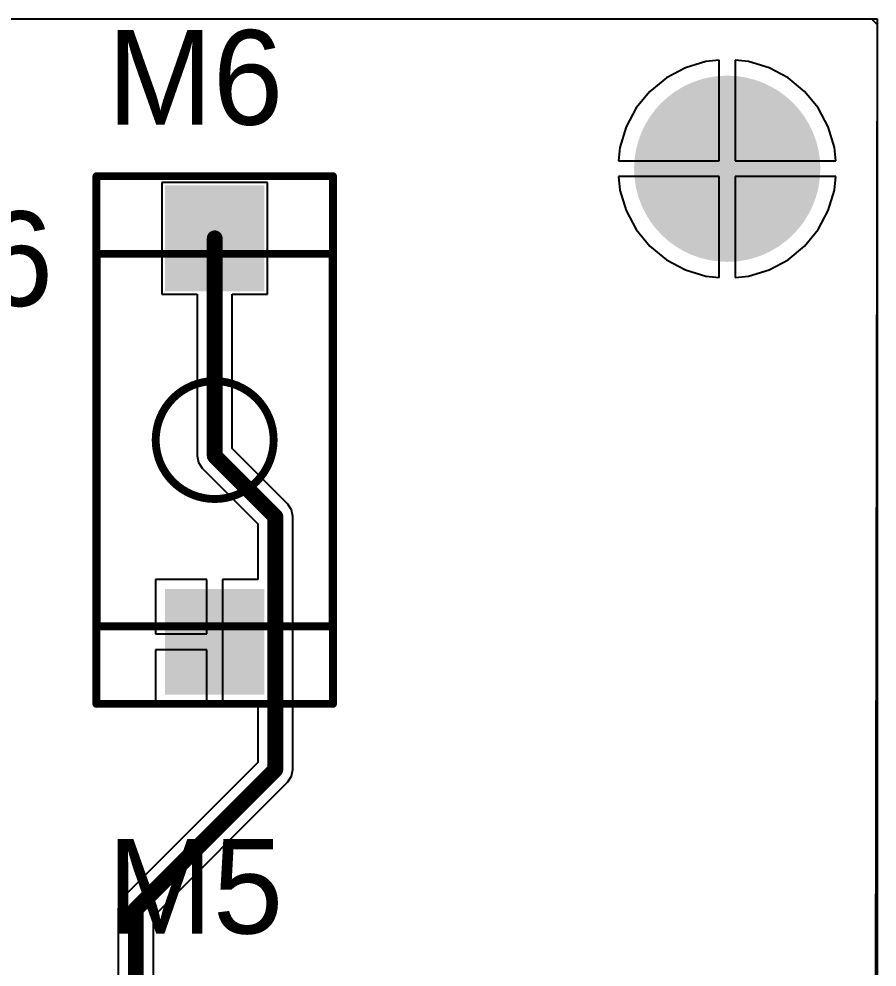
# Model space of a CAD drawing. Header units: millimetres. Extents: x 0 to 5455, y 0 to 5455.
# Drawn here: x 27.07 to 40.89, y 64.61 to 79.88 of the extents above; entities that cross this region are included whole.
import ezdxf

# ---------------------------------------------------------------- set-up
doc = ezdxf.new("R2010")
doc.units = ezdxf.units.MM
for name, color, linetype in [('BottomLayer', 5, 'Continuous'), ('BottomSolder', 6, 'Continuous'), ('Mechanical13', 56, 'Continuous'), ('Mechanical15', 56, 'Continuous'), ('MultiLayer', 9, 'Continuous'), ('PadHoleLayer', 156, 'Continuous'), ('TopLayer', 1, 'Continuous'), ('TopOverlay', 2, 'Continuous'), ('TopPaste', 8, 'Continuous'), ('TopSolder', 216, 'Continuous')]:
    doc.layers.add(name, color=color, linetype=linetype)

# ---------------------------------------------------------------- blocks, each defined once
blk = doc.blocks.new('434121025816_17')
at = {"layer": 'TopLayer'}
for points in [[(-4, 0.7), (-2.5, 0.7), (-2.5, -0.7), (-4, -0.7)], [(2.5, 0.7), (4, 0.7), (4, -0.7), (2.5, -0.7)]]:
    blk.add_hatch(color=1, dxfattribs=at).paths.add_polyline_path(points)
at = {"layer": 'TopPaste'}
for points in [[(-4, 0.7), (-2.5, 0.7), (-2.5, -0.7), (-4, -0.7)], [(2.5, 0.7), (4, 0.7), (4, -0.7), (2.5, -0.7)]]:
    blk.add_hatch(color=8, dxfattribs=at).paths.add_polyline_path(points)
at = {"layer": 'TopSolder'}
for points in [[(-4.102, 0.802), (-2.398, 0.802), (-2.398, -0.802), (-4.102, -0.802)], [(2.398, 0.802), (4.102, 0.802), (4.102, -0.802), (2.398, -0.802)]]:
    blk.add_hatch(color=216, dxfattribs=at).paths.add_polyline_path(points)
at = {"layer": 'Mechanical13', "const_width": 0.127}
for points in [[(-3, -1.9), (-3, 1.9)], [(3, 1.9), (-3, 1.9)], [(3, -1.9), (3, 1.9)], [(3, -1.9), (-3, -1.9)]]:
    blk.add_lwpolyline(points, dxfattribs=at)
at = {"layer": 'Mechanical13', "const_width": 0.0635}
for points in [[(-3.032, 1.9, 1), (-2.968, 1.9, 1)], [(-3.032, 1.9, 1), (-2.968, 1.9, 1)], [(2.968, 1.9, 1), (3.032, 1.9, 1)], [(2.968, 1.9, 1), (3.032, 1.9, 1)], [(-3.032, -1.9, 1), (-2.968, -1.9, 1)], [(-3.032, -1.9, 1), (-2.968, -1.9, 1)], [(2.968, -1.9, 1), (3.032, -1.9, 1)], [(2.968, -1.9, 1), (3.032, -1.9, 1)]]:
    blk.add_lwpolyline(points, format="xyb", close=True, dxfattribs=at)
at = {"layer": 'Mechanical15', "const_width": 0.127}
for points in [[(4.25, 1.905), (-4.25, 1.905)], [(-4.25, -1.905), (-4.25, 1.905)], [(4.25, -1.905), (4.25, 1.905)], [(4.25, -1.905), (-4.25, -1.905)]]:
    blk.add_lwpolyline(points, dxfattribs=at)
at = {"layer": 'Mechanical15', "const_width": 0.0635}
for points in [[(-4.282, 1.905, 1), (-4.218, 1.905, 1)], [(-4.282, 1.905, 1), (-4.218, 1.905, 1)], [(4.218, 1.905, 1), (4.282, 1.905, 1)], [(4.218, 1.905, 1), (4.282, 1.905, 1)], [(-4.282, -1.905, 1), (-4.218, -1.905, 1)], [(-4.282, -1.905, 1), (-4.218, -1.905, 1)], [(4.218, -1.905, 1), (4.282, -1.905, 1)], [(4.218, -1.905, 1), (4.282, -1.905, 1)]]:
    blk.add_lwpolyline(points, format="xyb", close=True, dxfattribs=at)
at = {"layer": 'TopOverlay', "const_width": 0.127}
for points in [[(-3, 0.95), (-3, 1.9)], [(3, 1.9), (-3, 1.9)], [(3, 0.95), (3, 1.9)], [(-3, -1.9), (-3, -0.95)], [(3, -1.9), (3, -0.95)], [(3, -1.9), (-3, -1.9)]]:
    blk.add_lwpolyline(points, dxfattribs=at)
at = {"layer": 'TopOverlay'}
for points, const_width in [([(-3.032, 1.9, 1), (-2.968, 1.9, 1)], 0.0635), ([(-3.032, 1.9, 1), (-2.968, 1.9, 1)], 0.0635), ([(2.968, 1.9, 1), (3.032, 1.9, 1)], 0.0635), ([(2.968, 1.9, 1), (3.032, 1.9, 1)], 0.0635), ([(-3.032, 0.95, 1), (-2.968, 0.95, 1)], 0.0635), ([(0.95, 0, 1), (-0.95, 0, 1)], 0.127), ([(2.968, 0.95, 1), (3.032, 0.95, 1)], 0.0635), ([(-0.982, 0, 1), (-0.918, 0, 1)], 0.0635), ([(0.918, 0, 1), (0.982, 0, 1)], 0.0635), ([(-3.032, -0.95, 1), (-2.968, -0.95, 1)], 0.0635), ([(2.968, -0.95, 1), (3.032, -0.95, 1)], 0.0635), ([(-3.032, -1.9, 1), (-2.968, -1.9, 1)], 0.0635), ([(-3.032, -1.9, 1), (-2.968, -1.9, 1)], 0.0635), ([(2.968, -1.9, 1), (3.032, -1.9, 1)], 0.0635), ([(2.968, -1.9, 1), (3.032, -1.9, 1)], 0.0635)]:
    blk.add_lwpolyline(points, format="xyb", close=True, dxfattribs=dict(at, const_width=const_width))

msp = doc.modelspace()

# ---------------------------------------------------------------- hatches: boundary and pattern name
at = {"layer": 'BottomLayer'}
h = msp.add_hatch(color=5, dxfattribs=at)
edge = h.paths.add_edge_path()
edge.add_arc((38.481, 77.47), 0.762, 0, 360)
at = {"layer": 'BottomSolder'}
h = msp.add_hatch(color=6, dxfattribs=at)
edge = h.paths.add_edge_path()
edge.add_arc((38.481, 77.47), 0.864, 0, 360)
at = {"layer": 'MultiLayer'}
h = msp.add_hatch(color=9, dxfattribs=at)
edge = h.paths.add_edge_path()
edge.add_arc((38.481, 77.47), 0.762, 0, 360)
at = {"layer": 'PadHoleLayer'}
h = msp.add_hatch(color=156, dxfattribs=at)
edge = h.paths.add_edge_path()
edge.add_arc((38.481, 77.47), 1.5, 0, 360)
at = {"layer": 'TopLayer'}
h = msp.add_hatch(color=1, dxfattribs=at)
edge = h.paths.add_edge_path()
edge.add_arc((38.481, 77.47), 0.762, 0, 360)
at = {"layer": 'TopSolder'}
h = msp.add_hatch(color=216, dxfattribs=at)
edge = h.paths.add_edge_path()
edge.add_arc((38.481, 77.47), 0.864, 0, 360)

# ---------------------------------------------------------------- linework, layer by layer
at = {"layer": 'BottomLayer'}
for p, q in [((0, 79.883), (40.894, 79.883)), ((40.894, 79.883), (40.894, 0)), ((38.137, 79.199), (37.807, 79.098)), ((38.354, 79.22), (38.137, 79.199)), ((38.354, 77.597), (38.354, 79.22)), ((38.825, 79.199), (38.608, 79.22)), ((38.608, 79.22), (38.608, 77.597)), ((39.155, 79.098), (38.825, 79.199)), ((37.807, 79.098), (37.502, 78.935)), ((39.46, 78.935), (39.155, 79.098)), ((37.502, 78.935), (37.235, 78.716)), ((39.727, 78.716), (39.46, 78.935)), ((37.235, 78.716), (37.016, 78.449)), ((39.946, 78.449), (39.727, 78.716)), ((37.016, 78.449), (36.853, 78.144)), ((40.109, 78.144), (39.946, 78.449)), ((36.853, 78.144), (36.752, 77.814)), ((40.21, 77.814), (40.109, 78.144)), ((36.752, 77.814), (36.731, 77.597)), ((40.231, 77.597), (40.21, 77.814)), ((36.731, 77.597), (38.354, 77.597)), ((38.608, 77.597), (40.231, 77.597)), ((38.354, 77.343), (36.731, 77.343)), ((36.731, 77.343), (36.752, 77.126)), ((38.354, 75.72), (38.354, 77.343)), ((40.231, 77.343), (38.608, 77.343)), ((38.608, 77.343), (38.608, 75.72)), ((40.21, 77.126), (40.231, 77.343)), ((36.752, 77.126), (36.853, 76.796)), ((40.109, 76.796), (40.21, 77.126)), ((36.853, 76.796), (37.016, 76.491)), ((39.946, 76.491), (40.109, 76.796)), ((37.016, 76.491), (37.235, 76.224)), ((39.727, 76.224), (39.946, 76.491)), ((37.235, 76.224), (37.502, 76.005)), ((39.46, 76.005), (39.727, 76.224)), ((37.502, 76.005), (37.807, 75.842)), ((39.155, 75.842), (39.46, 76.005)), ((37.807, 75.842), (38.137, 75.741)), ((38.825, 75.741), (39.155, 75.842)), ((38.137, 75.741), (38.354, 75.72)), ((38.608, 75.72), (38.825, 75.741))]:
    msp.add_line(p, q, dxfattribs=at)
at = {"layer": 'TopLayer'}
for p, q in [((0.254, 79.883), (40.804, 79.883)), ((40.804, 79.883), (40.894, 79.793)), ((40.894, 79.793), (40.767, 0)), ((38.137, 79.199), (37.807, 79.098)), ((38.354, 79.22), (38.137, 79.199)), ((38.354, 77.597), (38.354, 79.22)), ((38.825, 79.199), (38.608, 79.22)), ((38.608, 79.22), (38.608, 77.597)), ((39.155, 79.098), (38.825, 79.199)), ((37.807, 79.098), (37.502, 78.935)), ((39.46, 78.935), (39.155, 79.098)), ((37.502, 78.935), (37.235, 78.716)), ((39.727, 78.716), (39.46, 78.935)), ((37.235, 78.716), (37.016, 78.449)), ((39.946, 78.449), (39.727, 78.716)), ((37.016, 78.449), (36.853, 78.144)), ((40.109, 78.144), (39.946, 78.449)), ((36.853, 78.144), (36.752, 77.814)), ((40.21, 77.814), (40.109, 78.144)), ((36.752, 77.814), (36.731, 77.597)), ((40.231, 77.597), (40.21, 77.814)), ((36.731, 77.597), (38.354, 77.597)), ((38.608, 77.597), (40.231, 77.597)), ((38.354, 77.343), (36.731, 77.343)), ((36.731, 77.343), (36.752, 77.126)), ((38.354, 75.72), (38.354, 77.343)), ((40.231, 77.343), (38.608, 77.343)), ((38.608, 77.343), (38.608, 75.72)), ((40.21, 77.126), (40.231, 77.343)), ((31.076, 77.25), (29.376, 77.25)), ((29.376, 77.25), (29.376, 75.45)), ((31.076, 75.45), (31.076, 77.25)), ((36.752, 77.126), (36.853, 76.796)), ((40.109, 76.796), (40.21, 77.126)), ((36.853, 76.796), (37.016, 76.491)), ((39.946, 76.491), (40.109, 76.796)), ((37.016, 76.491), (37.235, 76.224)), ((39.727, 76.224), (39.946, 76.491)), ((37.235, 76.224), (37.502, 76.005)), ((39.46, 76.005), (39.727, 76.224)), ((37.502, 76.005), (37.807, 75.842)), ((39.155, 75.842), (39.46, 76.005)), ((37.807, 75.842), (38.137, 75.741)), ((38.825, 75.741), (39.155, 75.842)), ((38.137, 75.741), (38.354, 75.72)), ((38.608, 75.72), (38.825, 75.741)), ((29.376, 75.45), (29.944, 75.45)), ((29.944, 75.45), (29.944, 72.845)), ((30.508, 72.962), (30.508, 75.45)), ((30.508, 75.45), (31.076, 75.45)), ((31.403, 72.067), (30.508, 72.962)), ((29.944, 72.845), (29.944, 72.845)), ((29.944, 72.845), (29.965, 72.737)), ((29.965, 72.737), (30.026, 72.645)), ((30.026, 72.645), (30.921, 71.751)), ((31.464, 71.976), (31.403, 72.067)), ((31.403, 72.067), (31.403, 72.067)), ((31.485, 71.868), (31.464, 71.976)), ((31.485, 67.791), (31.485, 71.868)), ((31.485, 71.868), (31.485, 71.868)), ((30.921, 71.751), (30.921, 70.854)), ((30.099, 70.854), (29.272, 70.854)), ((29.272, 70.854), (29.272, 69.977)), ((30.099, 69.977), (30.099, 70.854)), ((30.921, 70.854), (30.353, 70.854)), ((30.353, 70.854), (30.353, 69.85)), ((29.272, 69.977), (30.099, 69.977)), ((30.353, 69.85), (30.353, 68.846)), ((30.099, 69.723), (29.272, 69.723)), ((29.272, 69.723), (29.272, 68.846)), ((30.099, 68.846), (30.099, 69.723)), ((29.272, 68.846), (30.099, 68.846)), ((30.353, 68.846), (30.921, 68.846)), ((30.921, 68.846), (30.921, 67.908)), ((30.921, 67.908), (28.756, 65.744)), ((31.403, 67.592), (31.464, 67.683)), ((31.464, 67.683), (31.485, 67.791)), ((31.485, 67.791), (31.485, 67.791)), ((29.238, 65.427), (31.403, 67.592)), ((31.403, 67.592), (31.403, 67.592)), ((28.756, 65.744), (28.695, 65.652)), ((28.695, 65.652), (28.674, 65.544)), ((28.674, 65.544), (28.674, 65.544)), ((28.674, 65.544), (28.674, 58.346)), ((29.238, 58.526), (29.238, 65.427))]:
    msp.add_line(p, q, dxfattribs=at)
at = {"layer": 'TopLayer', "const_width": 0.254}
for points in [[(30.226, 72.845), (30.226, 76.35)], [(30.226, 72.845), (31.203, 71.868)], [(31.203, 67.791), (31.203, 71.868)], [(28.956, 65.544), (31.203, 67.791)], [(28.956, 58.229), (28.956, 65.544)]]:
    msp.add_lwpolyline(points, dxfattribs=at)
at = {"layer": 'TopLayer', "const_width": 0.127}
for points in [[(30.163, 76.35, 1), (30.29, 76.35, 1)], [(30.163, 72.845, 1), (30.29, 72.845, 1)], [(30.163, 72.845, 1), (30.29, 72.845, 1)], [(31.14, 71.868, 1), (31.267, 71.868, 1)], [(31.14, 71.868, 1), (31.267, 71.868, 1)], [(31.14, 67.791, 1), (31.267, 67.791, 1)], [(31.14, 67.791, 1), (31.267, 67.791, 1)], [(28.892, 65.544, 1), (29.02, 65.544, 1)], [(28.892, 65.544, 1), (29.02, 65.544, 1)]]:
    msp.add_lwpolyline(points, format="xyb", close=True, dxfattribs=at)

# ---------------------------------------------------------------- block references
at = {"rotation": 270}
msp.add_blockref('434121025816_17', (30.226, 73.1), dxfattribs=at)

# ---------------------------------------------------------------- texts
at = {"layer": 'TopOverlay'}
for s, p in [('M6', (28.499, 78.18)), ('C6', (25.019, 75.26)), ('M5', (28.499, 65.151))]:
    msp.add_text(s, height=1.524, dxfattribs=at).set_placement(p)

doc.saveas('drawing.dxf')
